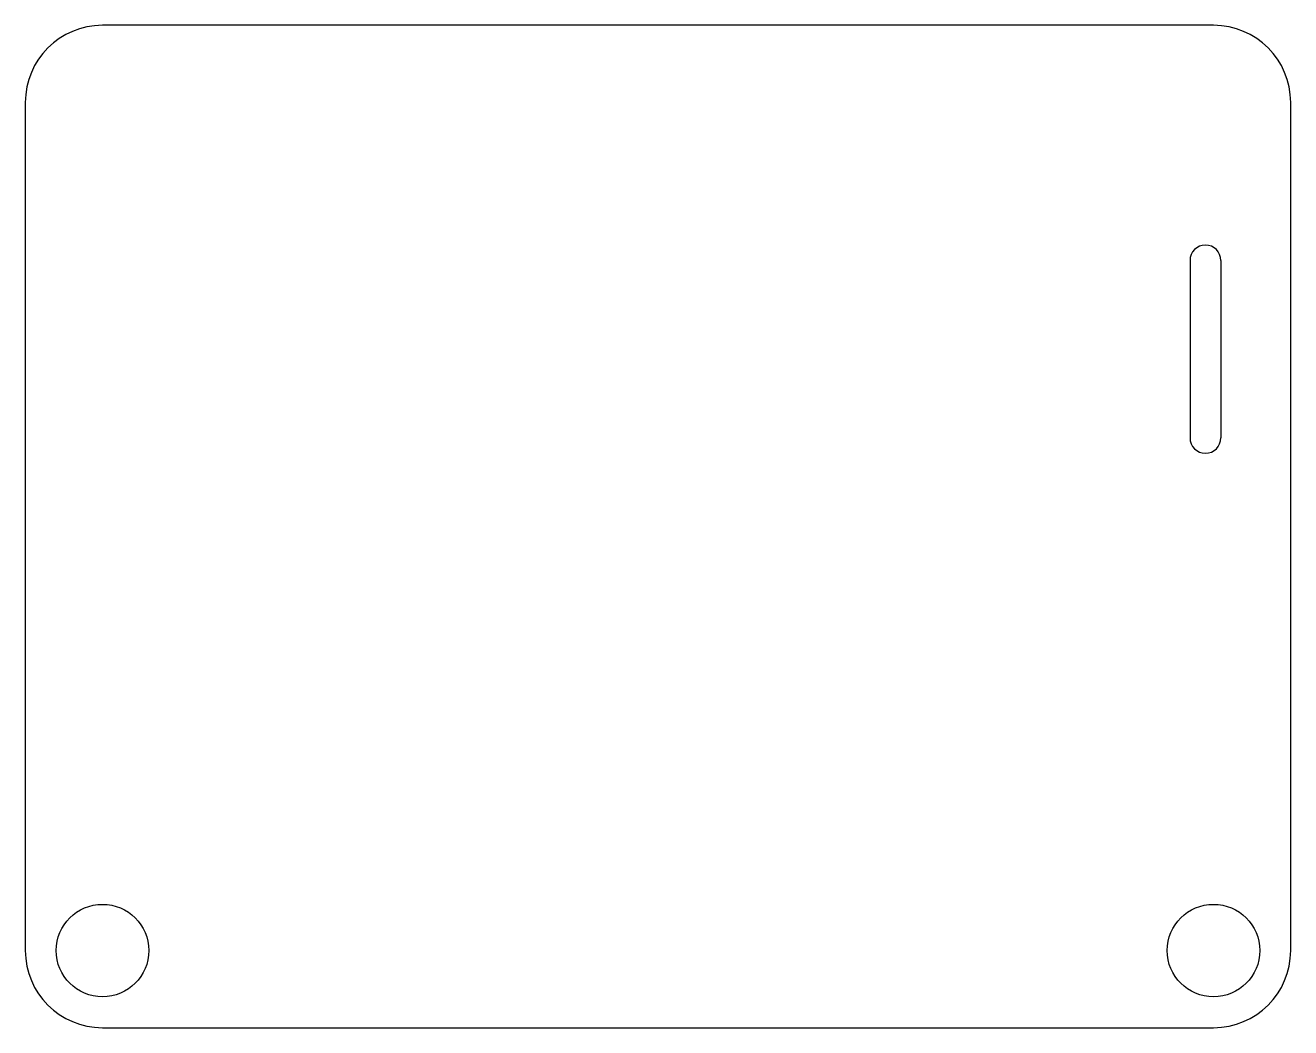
# Model space of a CAD drawing. Header units: millimetres. Extents: x -41 to 41, y -32.5 to 32.5.
import ezdxf

# ---------------------------------------------------------------- set-up
doc = ezdxf.new("R2010")
doc.units = ezdxf.units.MM
doc.layers.add('Sketch', color=7, linetype='CONTINUOUS')

msp = doc.modelspace()

# ---------------------------------------------------------------- linework, layer by layer
at = {"layer": 'Sketch'}
for p, q in [((36, 32.5), (-36, 32.5)), ((-41, 27.5), (-41, -27.5)), ((41, -27.5), (41, 27.5)), ((34.475, 17.25), (34.475, 5.75)), ((36.475, 17.25), (36.475, 5.75)), ((-36, -32.5), (36, -32.5))]:
    msp.add_line(p, q, dxfattribs=at)
for centre in [(-36, -27.5), (36, -27.5)]:
    msp.add_circle(centre, 3, dxfattribs=at)
for centre, radius, start, end in [((-36, 27.5), 5, 90, 180), ((36, 27.5), 5, 0, 90), ((35.475, 17.25), 1, 0, 180), ((35.475, 5.75), 1, 180, 0), ((-36, -27.5), 5, 180, -90), ((36, -27.5), 5, -90, 0)]:
    msp.add_arc(centre, radius, start, end, dxfattribs=at)

doc.saveas('drawing.dxf')
